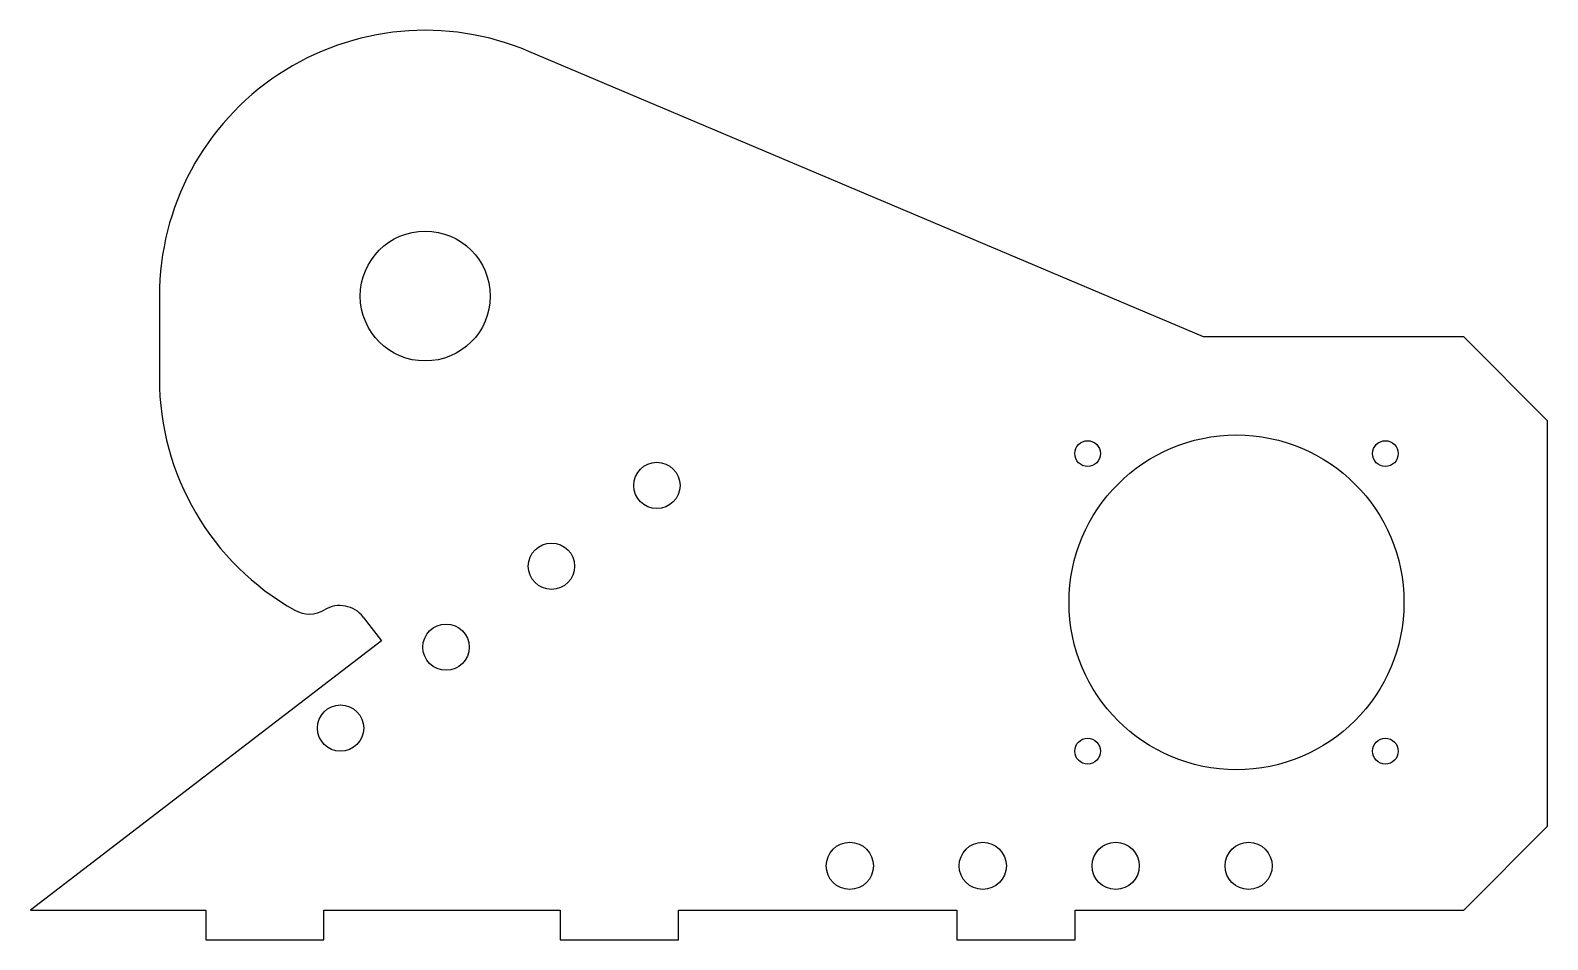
# Model space of a CAD drawing. Header units: inches. Extents: x -4.67 to 1.75, y -1.62 to 2.23.
import ezdxf

# ---------------------------------------------------------------- set-up
doc = ezdxf.new("R2010")
doc.units = ezdxf.units.IN
doc.layers.get('0').update_dxf_attribs({"linetype": 'CONTINUOUS'})

msp = doc.modelspace()

# ---------------------------------------------------------------- linework, layer by layer
for p, q in [((0.293, 0.9269), (-2.5612, 2.1359)), ((-4.125, 1.1), (-4.125, 0.75)), ((1.3946, 0.9269), (0.293, 0.9269)), ((1.75, 0.5715), (1.3946, 0.9269)), ((1.75, -1.1446), (1.75, 0.5715)), ((-3.262, -0.2593), (-3.185, -0.3597)), ((-3.185, -0.3597), (-4.6711, -1.5)), ((1.3946, -1.5), (1.75, -1.1446)), ((-4.6711, -1.5), (-3.9288, -1.5)), ((-3.9288, -1.5), (-3.9288, -1.625)), ((-3.4288, -1.625), (-3.4288, -1.5)), ((-3.4288, -1.5), (-2.4288, -1.5)), ((-2.4288, -1.5), (-2.4288, -1.625)), ((-1.9288, -1.625), (-1.9288, -1.5)), ((-1.9288, -1.5), (-0.75, -1.5)), ((-0.75, -1.5), (-0.75, -1.625)), ((-0.25, -1.625), (-0.25, -1.5)), ((-0.25, -1.5), (1.3946, -1.5)), ((-3.9288, -1.625), (-3.4288, -1.625)), ((-2.4288, -1.625), (-1.9288, -1.625)), ((-0.75, -1.625), (-0.25, -1.625))]:
    msp.add_line(p, q)
for centre, radius in [((-3, 1.1), 0.275), ((0.4332, -0.197), 0.7087), ((-0.1968, 0.433), 0.0545), ((1.0632, 0.433), 0.0545), ((-2.0195, 0.2983), 0.098), ((-2.4657, -0.0441), 0.098), ((-2.912, -0.3866), 0.098), ((-3.3583, -0.729), 0.098), ((-0.1968, -0.827), 0.0545), ((1.0632, -0.827), 0.0545), ((-1.2031, -1.3125), 0.0998), ((-0.6406, -1.3125), 0.0998), ((-0.0781, -1.3125), 0.0998), ((0.4844, -1.3125), 0.0998)]:
    msp.add_circle(centre, radius)
for centre, radius, start, end in [((-3, 1.1), 1.125, 67.04353, 180), ((-3, 0.75), 1.125, 180, 240.62578), ((-3.4905, -0.1214), 0.125, 240.62578, 301.14804), ((-3.3612, -0.3354), 0.125, 37.5, 121.14804)]:
    msp.add_arc(centre, radius, start, end)

doc.saveas('drawing.dxf')
